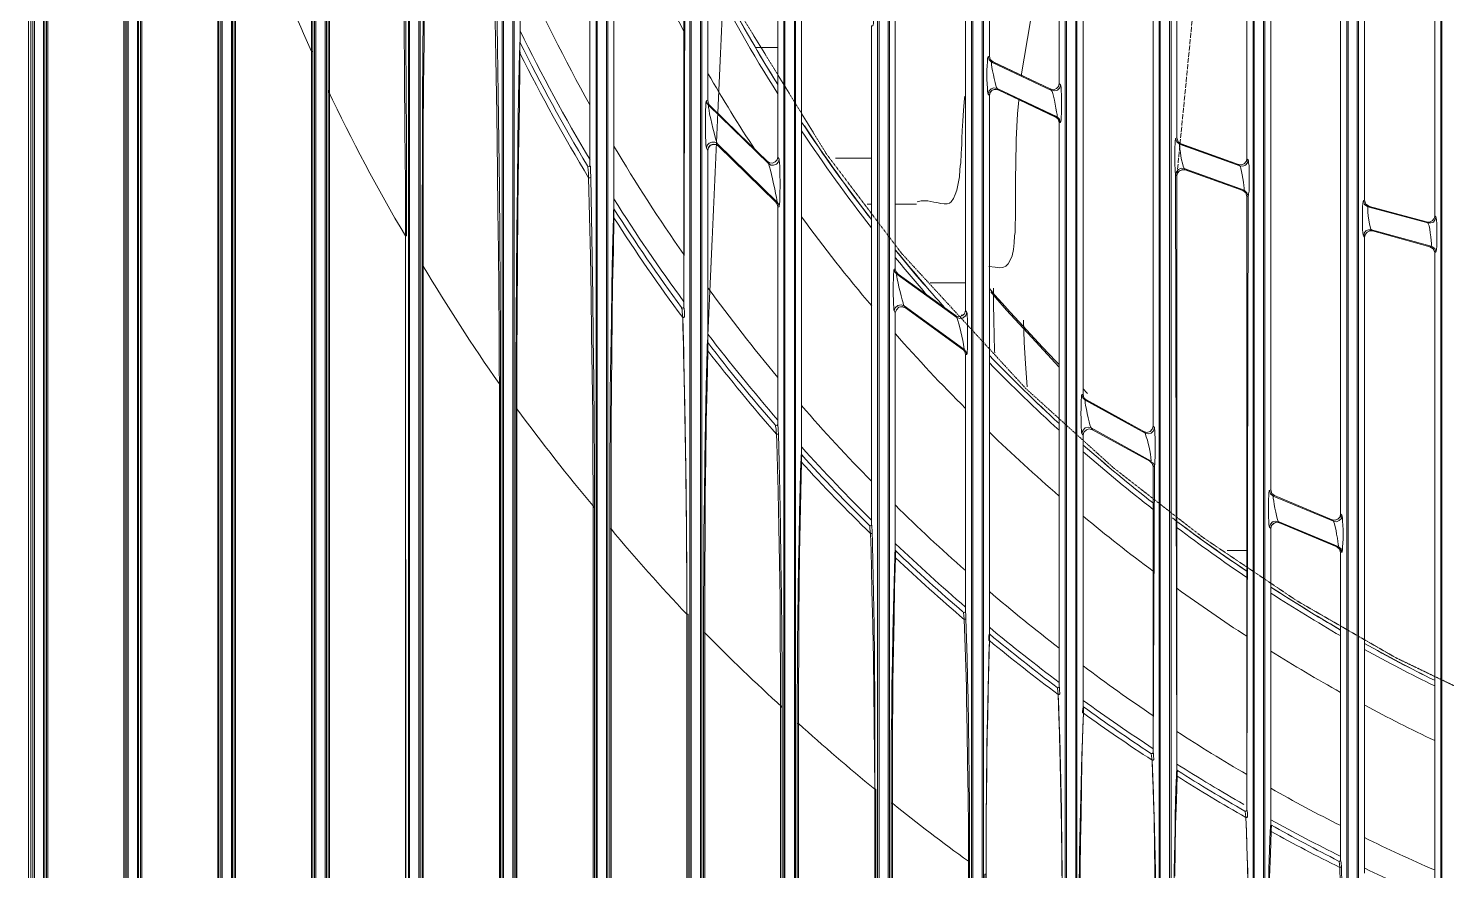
# Model space of a CAD drawing. Header units: millimetres. Extents: x 90740 to 167944, y -39332 to 25855.
# Drawn here: x 137529.7 to 137981.1, y 11564.2 to 11832.4 of the extents above; entities that cross this region are included whole.
import ezdxf

# ---------------------------------------------------------------- set-up
doc = ezdxf.new("R2010")
doc.units = ezdxf.units.MM
doc.linetypes.add('PDF_IMPORT', pattern=[1, 0.8, -0.2])
doc.layers.add('PDF4_Geometry', color=7, linetype='Continuous')

# ---------------------------------------------------------------- blocks, each defined once
blk = doc.blocks.new('200-A_10 bis 12')
at = {"layer": 'PDF4_Geometry', "lineweight": 13}
for p, q in [((6273.92, 3275.98), (6273.92, 2335.53)), ((6274.87, 2336.02), (6274.87, 3273.81)), ((6277.01, 3273.96), (6277.01, 2335.87)), ((6289.13, 2335.87), (6289.13, 3273.96)), ((6291.97, 3273.96), (6291.97, 2335.87)), ((6409.29, 2336.02), (6409.29, 3273.81)), ((6485.4, 2336.02), (6485.4, 3273.81)), ((6306.87, 2727.12), (6306.87, 2335.87)), ((6304.05, 2335.87), (6304.05, 2715.15)), ((6321.83, 2687.4), (6321.83, 2335.87)), ((6318.99, 2335.87), (6318.99, 2682.18)), ((6336.75, 2654.63), (6336.75, 2335.87)), ((6333.91, 2335.87), (6333.91, 2653.52)), ((6351.67, 2625.43), (6351.67, 2335.87)), ((6348.87, 2335.87), (6348.87, 2621.99)), ((6366.64, 2615.26), (6366.64, 2335.87)), ((6363.79, 2335.87), (6363.79, 2603.87)), ((6378.71, 2335.87), (6378.71, 2591.53)), ((6381.56, 2591.86), (6381.56, 2335.87)), ((6396.48, 2574.48), (6396.48, 2335.87)), ((6393.63, 2335.87), (6393.63, 2570.1)), ((6411.42, 2560.4), (6411.42, 2335.87)), ((6408.6, 2335.87), (6408.6, 2557.05)), ((6426.34, 2547.99), (6426.34, 2335.87)), ((6423.52, 2335.87), (6423.52, 2545.55))]:
    blk.add_line(p, q, dxfattribs=at)
for points in [[(6273.92, 3274.27), (6274.3, 3273.94), (6274.3, 2335.87), (6273.92, 2335.53), (6273.96, 2335.4), (6274.1, 2335.33)], [(6274.3, 2335.87), (6274.65, 2336.22), (6274.65, 3273.61), (6274.3, 3273.94)], [(6276.34, 3273.81), (6276.34, 2336.02), (6276.49, 2336.09), (6276.52, 2336.22), (6276.81, 2336.07), (6276.81, 3273.79), (6276.52, 3273.61), (6276.49, 3273.74), (6276.34, 3273.81), (6276.34, 3273.74)], [(6276.52, 3273.61), (6276.52, 2336.22)], [(6289.82, 3273.81), (6289.82, 2336.02), (6289.64, 2336.09), (6289.59, 2336.22)], [(6291.26, 3273.81), (6291.26, 2336.02), (6291.39, 2336.09), (6291.46, 2336.22), (6291.77, 2336.07), (6291.77, 3273.79), (6291.46, 3273.61), (6291.39, 3273.74), (6291.26, 3273.81)], [(6291.46, 3273.61), (6291.46, 2336.22)], [(6304.74, 3273.81), (6304.74, 2336.02), (6304.6, 2336.09), (6304.54, 2336.22)], [(6306.22, 3273.81), (6306.22, 2336.02), (6306.36, 2336.09), (6306.42, 2336.22), (6306.69, 2336.07), (6306.69, 2729.63), (6306.76, 2741.42), (6306.76, 2753.27), (6306.8, 2769.03), (6306.8, 2784.8), (6306.82, 2800.61), (6306.82, 2821.41), (6306.8, 2837.93), (6306.76, 2854.4), (6306.76, 2866.79), (6306.73, 2879.16), (6306.69, 2891.53), (6306.69, 3273.79), (6306.42, 3273.61), (6306.36, 3273.74), (6306.22, 3273.81)], [(6306.42, 3273.61), (6306.42, 2336.22)], [(6319.19, 2685.24), (6319.19, 2336.07), (6319.46, 2336.22), (6319.46, 3273.61)], [(6319.66, 3273.81), (6319.66, 2336.02), (6319.52, 2336.09), (6319.46, 2336.22)], [(6321.14, 3273.81), (6321.14, 2336.02), (6321.28, 2336.09), (6321.34, 2336.22), (6321.61, 2336.07), (6321.61, 2677.43), (6321.65, 2686.62), (6321.7, 2695.79), (6321.72, 2704.94), (6321.83, 2717.08), (6321.9, 2729.25), (6321.99, 2741.39), (6322.05, 2753.69), (6322.12, 2765.97), (6322.19, 2778.27), (6322.23, 2779.98), (6322.23, 2783.36), (6322.25, 2786.73), (6322.25, 2787.57), (6322.3, 2788.37)], [(6321.34, 3273.61), (6321.34, 2336.22)], [(6334.58, 3273.81), (6334.58, 2336.02), (6334.44, 2336.09), (6334.42, 2336.22)], [(6336.06, 3273.81), (6336.06, 2336.02), (6336.2, 2336.09), (6336.29, 2336.22), (6336.57, 2336.07), (6336.57, 2648.94), (6336.62, 2657.6), (6336.64, 2666.26), (6336.71, 2674.85), (6336.82, 2683.56), (6336.88, 2692.21), (6337.02, 2700.83), (6337.15, 2709.42), (6337.15, 2710.47), (6337.2, 2711.15), (6337.22, 2711.6)], [(6336.29, 3273.61), (6336.29, 2336.22)], [(6348.45, 2682.45), (6348.59, 2675.05), (6348.7, 2667.64), (6348.81, 2660.13), (6348.9, 2652.61), (6348.96, 2644.92), (6349.01, 2637.17), (6349.03, 2629.38), (6349.07, 2621.59), (6349.07, 2336.07)], [(6349.34, 2336.22), (6349.34, 3273.61)], [(6349.54, 3273.81), (6349.54, 2336.02), (6349.41, 2336.09), (6349.34, 2336.22)], [(6351.01, 3273.81), (6351.01, 2336.02), (6351.16, 2336.09), (6351.21, 2336.22), (6351.47, 2336.07), (6351.47, 2617.57), (6351.49, 2624.7), (6351.54, 2631.78), (6351.58, 2638.84), (6351.65, 2645.9), (6351.74, 2653.05), (6351.8, 2660.18), (6351.92, 2667.24), (6352.07, 2674.19)], [(6351.21, 3273.61), (6351.21, 2336.22)], [(6364.26, 3273.61), (6364.26, 2336.22)], [(6363.99, 2336.07), (6363.99, 2608.64), (6363.93, 2615.46), (6363.88, 2622.19), (6363.82, 2628.94), (6363.73, 2635.4), (6363.66, 2641.82), (6363.53, 2648.17), (6363.42, 2654.43), (6363.42, 2654.65), (6363.39, 2655.25), (6363.35, 2655.76), (6363.35, 2656.14), (6363.28, 2656.29), (6363.28, 2742.57)], [(6364.46, 3273.81), (6364.46, 2336.02), (6364.33, 2336.09), (6364.26, 2336.22)], [(6365.93, 3273.81), (6365.93, 2336.02), (6366.06, 2336.09), (6366.13, 2336.22), (6366.44, 2336.07), (6366.44, 2609.42), (6366.5, 2614.97), (6366.52, 2620.52), (6366.59, 2626.01), (6366.7, 2631.62), (6366.77, 2637.17), (6366.9, 2642.66), (6367.01, 2648.03), (6367.04, 2648.76), (6367.04, 2649.23), (6367.08, 2649.41), (6367.1, 2649.5)], [(6367.1, 2960.33), (6367.08, 2960.4), (6367.04, 2960.6), (6367.04, 2961.11), (6367.01, 2961.82), (6366.9, 2967.06), (6366.77, 2972.39), (6366.7, 2977.76), (6366.59, 2983.2), (6366.52, 2988.86), (6366.5, 2994.55), (6366.44, 3000.3), (6366.44, 3273.79), (6366.13, 3273.61), (6366.13, 2336.22)], [(6379.18, 3273.61), (6379.18, 2336.22), (6378.91, 2336.07), (6378.91, 2584.87), (6378.71, 2584.87)], [(6379.4, 3273.81), (6379.4, 2336.02), (6379.27, 2336.09), (6379.18, 2336.22)], [(6380.89, 3273.81), (6380.89, 2336.02), (6381.02, 2336.09), (6381.09, 2336.22), (6381.36, 2336.07), (6381.36, 2586.91), (6381.4, 2591.86), (6381.42, 2597.81), (6381.49, 2603.69), (6381.56, 2609.51), (6381.67, 2615.44), (6381.8, 2621.21), (6381.93, 2626.9)], [(6381.09, 3273.61), (6381.09, 2336.22)], [(6393.86, 2575.98), (6393.86, 2336.07), (6394.14, 2336.22), (6394.14, 3273.61), (6393.86, 3273.79), (6393.86, 3034.04), (6393.81, 3028.32), (6393.75, 3022.63), (6393.68, 3016.86), (6393.61, 3011.13), (6393.5, 3005.51), (6393.37, 3000.83), (6393.28, 2996.19)], [(6394.32, 3273.81), (6394.32, 2336.02), (6394.19, 2336.09), (6394.14, 2336.22)], [(6395.81, 3273.81), (6395.81, 2336.02), (6395.94, 2336.09), (6396.01, 2336.22), (6396.28, 2336.07), (6396.28, 2571.7), (6396.32, 2575.92), (6396.32, 2580.16), (6396.39, 2584.33), (6396.41, 2588.57), (6396.48, 2592.79), (6396.59, 2596.9), (6396.65, 2601.1), (6396.76, 2605.16), (6396.85, 2609.18), (6396.9, 2609.38), (6396.92, 2609.95), (6396.92, 2610.24), (6396.96, 2610.35)], [(6396.01, 3273.61), (6396.01, 2336.22)], [(6408.6, 2557.05), (6408.8, 2557.05), (6408.8, 2336.07), (6409.04, 2336.22), (6409.04, 3273.61)], [(6410.73, 3273.81), (6410.73, 2336.02), (6410.86, 2336.09), (6410.93, 2336.22), (6411.24, 2336.07), (6411.24, 2565.55), (6411.31, 2569.15), (6411.35, 2573.41), (6411.42, 2577.58), (6411.51, 2581.74), (6411.57, 2585.91), (6411.68, 2589.99), (6411.82, 2593.97)], [(6410.93, 3273.61), (6410.93, 2336.22)], [(6424.01, 3273.61), (6424.01, 2336.22)], [(6423.7, 2336.07), (6423.7, 2554.4), (6423.63, 2558.8), (6423.58, 2563.04), (6423.52, 2567.21), (6423.45, 2571.37), (6423.39, 2574.67), (6423.32, 2577.87), (6423.23, 2581.02), (6423.12, 2584.13), (6423.12, 2584.84), (6423.05, 2585.2), (6423.05, 2626.23), (6423.25, 2626.23), (6423.3, 2626.36), (6423.32, 2626.67), (6423.36, 2627.16), (6423.36, 2627.83), (6423.39, 2628.65), (6423.39, 2630.31), (6423.36, 2631.11), (6423.36, 2631.85), (6423.32, 2632.38), (6423.3, 2632.76), (6423.25, 2632.91), (6423.05, 2633.22)], [(6424.21, 3273.81), (6424.21, 2336.02), (6424.07, 2336.09), (6424.01, 2336.22)], [(6425.69, 3273.81), (6425.69, 2336.02), (6425.83, 2336.09), (6425.89, 2336.22), (6426.14, 2336.07), (6426.14, 2543.5), (6426.34, 2543.5)], [(6425.89, 3273.61), (6425.89, 2336.22)], [(6438.46, 2535.35), (6438.66, 2535.35), (6438.66, 2336.07), (6438.93, 2336.22), (6438.93, 3273.61), (6438.66, 3273.79), (6438.66, 3070.14), (6438.62, 3065.86), (6438.59, 3061.6), (6438.55, 3057.2), (6438.46, 3052.89), (6438.39, 3048.65), (6438.33, 3045.83), (6438.22, 3043.06), (6438.15, 3040.33), (6438.08, 3037.64), (6438.02, 3036.97), (6438.02, 3036.62), (6437.95, 3036.49)], [(6439.13, 3273.81), (6439.13, 2336.02), (6438.99, 2336.09), (6438.93, 2336.22)], [(6440.61, 3273.81), (6440.61, 2336.02), (6440.73, 2336.09), (6440.79, 2336.22), (6441.1, 2336.07), (6441.1, 2533.53), (6441.3, 2533.53)], [(6440.79, 3273.61), (6440.79, 2336.22)], [(6452.91, 2562.86), (6452.8, 2562.71), (6452.6, 2562.71), (6452.6, 2562.64), (6452.67, 2562.33), (6452.67, 2562.26), (6452.74, 2561.66), (6452.85, 2558.96), (6452.94, 2556.38), (6453, 2553.74), (6453.05, 2552.41), (6453.05, 2552.07), (6453.14, 2547.97), (6453.2, 2543.75), (6453.27, 2539.44), (6453.31, 2535.09), (6453.38, 2530.69), (6453.38, 2526.32), (6453.58, 2526.32), (6453.58, 2336.07), (6453.85, 2336.22), (6453.85, 3273.61)], [(6454.05, 3273.81), (6454.05, 2336.02), (6453.91, 2336.09), (6453.85, 2336.22)], [(6455.53, 3273.81), (6455.53, 2336.02), (6455.69, 2336.09), (6455.76, 2336.22), (6456.02, 2336.07), (6456.02, 2524.72), (6456.22, 2524.72)], [(6455.76, 3273.61), (6455.76, 2336.22)], [(6468.3, 2518.37), (6468.5, 2518.37), (6468.5, 2336.07), (6468.81, 2336.22), (6468.81, 3273.61)], [(6469.01, 3273.81), (6469.01, 2336.02), (6468.88, 2336.09), (6468.81, 2336.22)], [(6470.48, 3273.81), (6470.48, 2336.02), (6470.61, 2336.09), (6470.68, 2336.22), (6470.94, 2336.07), (6470.94, 2520.57), (6470.99, 2524.14), (6471.01, 2527.76), (6471.05, 2531.34), (6471.12, 2534.64), (6471.19, 2537.89), (6471.25, 2541.06), (6471.32, 2544.28), (6471.41, 2547.39), (6471.52, 2550.41), (6471.56, 2550.9), (6471.59, 2551.23), (6471.65, 2551.36)], [(6470.68, 3273.61), (6470.68, 2336.22)], [(6482.75, 2545.72), (6482.8, 2545.61), (6482.82, 2545.28), (6482.87, 2544.68), (6482.95, 2541.7), (6483.06, 2538.62), (6483.15, 2535.42), (6483.22, 2532.14), (6483.29, 2528.83), (6483.33, 2525.45), (6483.4, 2522.03), (6483.44, 2518.5), (6483.46, 2514.95), (6483.46, 2336.07), (6483.73, 2336.22), (6483.73, 3273.61)], [(6483.93, 3273.81), (6483.93, 2336.02), (6483.78, 2336.09), (6483.73, 2336.22)], [(6485.6, 2336.22), (6485.6, 3273.61)], [(6498.18, 2505.29), (6498.36, 2505.29), (6498.36, 2336.07), (6498.67, 2336.22), (6498.67, 3273.61), (6498.36, 3273.79), (6498.36, 3104.58), (6498.18, 3104.58), (6498.18, 3273.96)], [(6498.87, 3273.81), (6498.87, 2336.02), (6498.74, 2336.09), (6498.67, 2336.22)], [(6393.17, 2726.18), (6393.17, 2657.67)], [(6452.91, 2705.31), (6452.91, 2614.84), (6453.11, 2614.59), (6453.14, 2614.44), (6453.2, 2614.08), (6453.2, 2613.6), (6453.25, 2612.93), (6453.25, 2609.91), (6453.2, 2609.29), (6453.2, 2608.78), (6453.14, 2608.51), (6453.11, 2608.38), (6452.91, 2608.38), (6452.91, 2562.84)], [(6337.22, 2782.82), (6337.22, 2707.42), (6337.13, 2701.21), (6337.02, 2692.84), (6336.95, 2684.49), (6336.88, 2676.05), (6336.82, 2668.92), (6336.77, 2661.78), (6336.75, 2654.63)], [(6366.64, 2615.26), (6366.7, 2620.94), (6366.77, 2626.61), (6366.84, 2632.05), (6366.9, 2637.4), (6367.01, 2642.75), (6367.1, 2647.97), (6367.1, 2649.34), (6367.15, 2649.41), (6367.1, 2649.43), (6367.1, 2707.16)], [(6408.09, 2761.02), (6408.09, 2685.22), (6408.29, 2684.95), (6408.33, 2684.78), (6408.4, 2684.44), (6408.4, 2683.91), (6408.44, 2683.24), (6408.47, 2682.45), (6408.47, 2680.85), (6408.44, 2680.07), (6408.4, 2679.47), (6408.4, 2678.96), (6408.33, 2678.67), (6408.29, 2678.56), (6408.09, 2678.54), (6408.09, 2599.12)], [(6426.85, 2673.72), (6426.85, 2757.27), (6426.98, 2757.84), (6427.43, 2758.18), (6428, 2758.27)], [(6437.13, 2756.85), (6437.57, 2756.67), (6437.84, 2756.31), (6437.95, 2755.85), (6437.95, 2669.39), (6437.84, 2668.9)], [(6457.38, 2659.73), (6456.87, 2660.11), (6456.69, 2660.71), (6456.69, 2753)], [(6467.83, 2751.89), (6467.83, 2657.4), (6468.03, 2657.2), (6468.08, 2657.07), (6468.1, 2656.76), (6468.17, 2656.29), (6468.17, 2655.69), (6468.21, 2654.98), (6468.21, 2653.52), (6468.17, 2652.85), (6468.17, 2652.25), (6468.1, 2651.81), (6468.08, 2651.54), (6468.03, 2651.45), (6467.83, 2651.38), (6467.83, 2553.72), (6467.86, 2553.6), (6467.9, 2553.25), (6467.92, 2552.63), (6467.83, 2552.54), (6467.66, 2552.54), (6467.77, 2550.25), (6467.83, 2547.92), (6467.92, 2545.01), (6467.99, 2542.08)], [(6352.18, 2749.25), (6352.18, 2675.78), (6352.14, 2675.58), (6352.14, 2674.72), (6352.18, 2674.12), (6352.14, 2673.74), (6352.12, 2672.21), (6352.05, 2666.13), (6351.92, 2657.82), (6351.8, 2649.47), (6351.74, 2641.04), (6351.72, 2633.24), (6351.67, 2625.43)], [(6487.33, 2649.81), (6486.77, 2650.16), (6486.55, 2650.81), (6486.55, 2749.72), (6486.71, 2750.25)], [(6497.72, 2748.92), (6497.72, 2648.3), (6497.61, 2647.88)], [(6382.33, 2665.88), (6382.13, 2666.22), (6382.04, 2666.62), (6382.04, 2730.65)], [(6333.91, 2653.52), (6333.84, 2662.02), (6333.8, 2670.55), (6333.73, 2679.03), (6333.6, 2689.73), (6333.51, 2700.43), (6333.35, 2711.09), (6333.2, 2721.77), (6333.15, 2723.16), (6333.13, 2723.83), (6333.09, 2724.47), (6333.09, 2724.9), (6333.07, 2725.14), (6333.07, 2725.19), (6333.27, 2725.03), (6333.42, 2725.25)], [(6333.53, 2721.77), (6333.67, 2709.16), (6333.8, 2696.52), (6333.93, 2683.78), (6333.98, 2676.12), (6334.04, 2668.37), (6334.11, 2660.64), (6334.11, 2645.12)], [(6411.88, 2639.84), (6411.88, 2717.61), (6412.02, 2718.08), (6412.33, 2718.46), (6412.77, 2718.61), (6413.24, 2718.55), (6412.77, 2718.59), (6412.33, 2718.46)], [(6423.05, 2714.31), (6423.05, 2633.22)], [(6378.71, 2591.53), (6378.65, 2598.14), (6378.58, 2604.74), (6378.47, 2611.42), (6378.38, 2618.04), (6378.25, 2624.56), (6378.2, 2624.96), (6378.2, 2626.54), (6378.05, 2632.11), (6377.98, 2633.02), (6377.94, 2633.42), (6377.87, 2633.62), (6377.87, 2633.69), (6378.11, 2633.62), (6378.25, 2633.8), (6378.45, 2699.1)], [(6442.28, 2618.97), (6441.9, 2619.35), (6441.77, 2619.88), (6441.77, 2707.85), (6441.88, 2708.29)], [(6472.23, 2603.76), (6471.79, 2604.09), (6471.65, 2604.67), (6471.65, 2700.36), (6471.79, 2700.94)], [(6472.23, 2603.76), (6472.03, 2603.69), (6481.6, 2599.72), (6481.4, 2599.92), (6481.87, 2599.85), (6482.31, 2599.99), (6482.67, 2600.36), (6482.75, 2600.85), (6482.75, 2698.45), (6482.67, 2698.9), (6482.38, 2699.23)], [(6437.77, 2693.97), (6436.22, 2689.73), (6434.66, 2684.58), (6433.38, 2679.34), (6431.91, 2670.57)], [(6348.87, 2621.99), (6348.83, 2623.59), (6348.83, 2629.98), (6348.76, 2636.38), (6348.72, 2642.75), (6348.65, 2649.1), (6348.59, 2655.43), (6348.45, 2664.48), (6348.32, 2673.48), (6348.16, 2682.38), (6348.12, 2683.11), (6348.1, 2683.78), (6348.05, 2684.24), (6347.99, 2684.58), (6347.99, 2684.69)], [(6389.62, 2675.12), (6393.17, 2675.12)], [(6426.85, 2673.72), (6426.65, 2673.68), (6426.6, 2673.59), (6426.54, 2673.28), (6426.54, 2672.81), (6426.52, 2672.21), (6426.47, 2671.5), (6426.47, 2670.01), (6426.52, 2669.3), (6426.54, 2668.64), (6426.54, 2668.17), (6426.6, 2667.84), (6426.65, 2667.7), (6426.85, 2667.46)], [(6426.65, 2673.68), (6426.8, 2673.14), (6427.18, 2672.79), (6427.18, 2672.41), (6427.25, 2671.94), (6427.36, 2671.41), (6427.49, 2670.77), (6427.63, 2670.15), (6427.76, 2669.52), (6427.89, 2669.06), (6428, 2668.72), (6428.07, 2668.59), (6427.56, 2668.7), (6427.12, 2668.52), (6426.74, 2668.17), (6426.65, 2667.7)], [(6427.43, 2672.81), (6426.98, 2673.19), (6426.85, 2673.74)], [(6436.53, 2668.5), (6427.38, 2672.81), (6426.98, 2673.19), (6426.85, 2673.72)], [(6426.34, 2547.99), (6426.36, 2551.03), (6426.36, 2554.05), (6426.4, 2555.54), (6426.4, 2555.91), (6426.45, 2560.22), (6426.47, 2564.48), (6426.58, 2568.68), (6426.65, 2572.81), (6426.74, 2576.78), (6426.85, 2580.69), (6426.85, 2581.29), (6426.87, 2581.56), (6426.92, 2581.69), (6426.85, 2581.76), (6426.85, 2667.46), (6426.98, 2667.93), (6427.31, 2668.3), (6427.76, 2668.44), (6428.27, 2668.37), (6437.39, 2664.02)], [(6426.85, 2667.46), (6426.94, 2667.93), (6427.31, 2668.3), (6427.76, 2668.46), (6428.27, 2668.37)], [(6437.84, 2668.9), (6437.51, 2668.57), (6437.04, 2668.39), (6436.53, 2668.5)], [(6437.82, 2663.68), (6438.17, 2663.17), (6438.02, 2663.71), (6437.62, 2664.08), (6437.64, 2664.2), (6437.62, 2664.46), (6437.53, 2664.88), (6437.44, 2665.46), (6437.33, 2666.08), (6437.19, 2666.73), (6437.06, 2667.33), (6436.93, 2667.79), (6436.82, 2668.12), (6436.73, 2668.26), (6437.24, 2668.19), (6437.71, 2668.32), (6438.04, 2668.7), (6438.17, 2669.17)], [(6438.42, 2540.57), (6438.39, 2545.81), (6438.33, 2551.03), (6438.22, 2556.11), (6438.11, 2561.13), (6438.11, 2561.46), (6438.08, 2562.91), (6438.02, 2565.82), (6437.91, 2568.61), (6437.82, 2572.1), (6437.75, 2572.7), (6437.71, 2573.08), (6437.64, 2573.21), (6437.84, 2573.17), (6437.95, 2573.36)], [(6382.04, 2666.62), (6381.82, 2666.66), (6381.8, 2666.55), (6381.73, 2666.26), (6381.73, 2665.75), (6381.69, 2665.08), (6381.67, 2664.33), (6381.67, 2661.71), (6381.69, 2660.86), (6381.73, 2660.18), (6381.73, 2659.64), (6381.8, 2659.27), (6381.82, 2659.07), (6382.04, 2658.73)], [(6381.82, 2666.66), (6381.89, 2666.26), (6382.13, 2665.93), (6382.13, 2665.55), (6382.24, 2665.13), (6382.33, 2664.48), (6382.51, 2663.77), (6382.67, 2663.02), (6382.84, 2662.24), (6383.04, 2661.51), (6383.22, 2660.84), (6383.35, 2660.31), (6383.47, 2659.98), (6383.53, 2659.8), (6383.15, 2660.04), (6382.67, 2660.04), (6382.24, 2659.87), (6381.93, 2659.53), (6381.82, 2659.07)], [(6391.88, 2656.76), (6391.48, 2656.96), (6382.33, 2665.93)], [(6422.92, 2667.33), (6422.87, 2666.99), (6422.74, 2665.13), (6422.65, 2663.37), (6422.54, 2661.89), (6422.47, 2660.64), (6422.45, 2659.73), (6422.41, 2658.91), (6422.34, 2658.29), (6422.34, 2657.76), (6422.28, 2657.22), (6422.28, 2656.74), (6422.21, 2656.2), (6422.16, 2655.65), (6422.08, 2654.49), (6421.9, 2653.43), (6421.68, 2652.41), (6421.43, 2651.72), (6421.12, 2651.07), (6420.79, 2650.54), (6420.48, 2650.32), (6420.14, 2650.21), (6419.68, 2650.21), (6419.1, 2650.27), (6418.48, 2650.41), (6418.01, 2650.47), (6417.55, 2650.61), (6417.06, 2650.67), (6415.97, 2650.67), (6415.37, 2650.54)], [(6431.51, 2666.73), (6431.31, 2664.55), (6431.13, 2660.44), (6431.04, 2656.36), (6431, 2654.49), (6431, 2651.27), (6430.98, 2650.07), (6430.98, 2647.7), (6430.93, 2647.19), (6430.93, 2645.66), (6430.87, 2645.12), (6430.8, 2643.99), (6430.67, 2642.93), (6430.47, 2641.95), (6430.09, 2641.15), (6429.82, 2640.68), (6429.49, 2640.31), (6429, 2640.08), (6428.43, 2640.04), (6427.76, 2640.11), (6426.78, 2640.24)], [(6437.95, 2663.15), (6437.82, 2663.68), (6437.39, 2664.04)], [(6383.73, 2659.44), (6383.35, 2659.67), (6382.89, 2659.71), (6382.44, 2659.53), (6382.13, 2659.18), (6382.04, 2658.73), (6382.04, 2628.14), (6382.07, 2628.07), (6382.07, 2627.96), (6382.04, 2627.74), (6382.04, 2626.81), (6381.93, 2621.26), (6381.8, 2615.53), (6381.73, 2609.71), (6381.62, 2603.83), (6381.6, 2597.85), (6381.56, 2591.86)], [(6383.75, 2659.4), (6383.35, 2659.67), (6382.89, 2659.67), (6382.44, 2659.51), (6382.13, 2659.13), (6382.04, 2658.71)], [(6383.73, 2659.4), (6392.86, 2650.47)], [(6456.36, 2543.17), (6456.42, 2547.32), (6456.49, 2551.41), (6456.6, 2555.31), (6456.73, 2559.09), (6456.73, 2559.6), (6456.76, 2559.89), (6456.8, 2560), (6456.73, 2560.07), (6456.69, 2560.15), (6456.49, 2654.89), (6456.6, 2655.31), (6456.93, 2655.69), (6457.38, 2655.87), (6457.84, 2655.82), (6457.78, 2655.96), (6457.69, 2656.22), (6457.58, 2656.69), (6457.44, 2657.22), (6457.33, 2657.8), (6457.24, 2658.4), (6457.18, 2658.93), (6457.13, 2659.33), (6457.13, 2659.71), (6456.67, 2660.07), (6456.49, 2660.64)], [(6466.5, 2656.47), (6457.38, 2659.78)], [(6391.48, 2657), (6391.88, 2656.76), (6392.32, 2656.69), (6392.77, 2656.89), (6393.06, 2657.22), (6393.17, 2657.69)], [(6393.37, 2649.74), (6393.3, 2650.14), (6393.06, 2650.47), (6393.1, 2650.54), (6393.03, 2650.85), (6392.97, 2651.27), (6392.83, 2651.87), (6392.72, 2652.61), (6392.52, 2653.38), (6392.35, 2654.18), (6392.15, 2654.89), (6392.01, 2655.56), (6391.88, 2656.09), (6391.75, 2656.42), (6391.68, 2656.62), (6392.08, 2656.36), (6392.52, 2656.36), (6392.97, 2656.54), (6393.28, 2656.89), (6393.37, 2657.33)], [(6393.17, 2649.76), (6393.37, 2649.74), (6393.41, 2649.83), (6393.43, 2650.14), (6393.5, 2650.65), (6393.5, 2652.07), (6393.55, 2652.92), (6393.55, 2653.85), (6393.5, 2654.69), (6393.5, 2656.22), (6393.43, 2656.76), (6393.41, 2657.13), (6393.37, 2657.33), (6393.17, 2657.67), (6393.06, 2657.22)], [(6408.09, 2657.47), (6402.34, 2657.47)], [(6363.79, 2603.87), (6363.75, 2610.22), (6363.73, 2616.64), (6363.66, 2623.03), (6363.55, 2629.34), (6363.48, 2635.62), (6363.35, 2641.95), (6363.24, 2648.21), (6363.08, 2654.38), (6363.04, 2655.05), (6363.02, 2655.69), (6362.97, 2656.02), (6362.95, 2656.22), (6363.15, 2656.14), (6363.28, 2656.29)], [(6458.04, 2655.63), (6457.58, 2655.65), (6457.13, 2655.49), (6456.8, 2655.11), (6456.69, 2654.69), (6456.8, 2655.16), (6457.13, 2655.49), (6457.58, 2655.69), (6458.02, 2655.63), (6467.19, 2652.32)], [(6467.19, 2652.32), (6467.66, 2651.94)], [(6393.63, 2570.1), (6393.61, 2575.87), (6393.57, 2581.67), (6393.55, 2587.42), (6393.43, 2593.13), (6393.35, 2598.74), (6393.23, 2604.27), (6393.23, 2604.67), (6393.17, 2606.18), (6393.03, 2612.22), (6392.97, 2613.55), (6392.92, 2614), (6392.9, 2614.4), (6392.83, 2614.79), (6392.83, 2614.97), (6393.03, 2614.91), (6393.17, 2615.11), (6393.17, 2649.76)], [(6393.1, 2650.16), (6392.86, 2650.47)], [(6393.1, 2650.16), (6393.17, 2649.76)], [(6407.38, 2650.14), (6408.09, 2650.14)], [(6411.88, 2650.14), (6415.24, 2650.14)], [(6467.83, 2651.38), (6467.66, 2651.94)], [(6486.55, 2650.81), (6486.37, 2650.74), (6486.31, 2650.61), (6486.28, 2650.27), (6486.24, 2649.74), (6486.24, 2649.08), (6486.22, 2648.36), (6486.22, 2647.57), (6486.24, 2646.79), (6486.24, 2646.12), (6486.28, 2645.59), (6486.31, 2645.26), (6486.37, 2645.12), (6486.55, 2644.92), (6486.55, 2543.68)], [(6486.37, 2650.74), (6486.55, 2650.1), (6487.08, 2649.74), (6487.08, 2649.63), (6487.06, 2649.34), (6487.08, 2648.88), (6487.15, 2648.28), (6487.26, 2647.63), (6487.35, 2647.03), (6487.46, 2646.57), (6487.57, 2646.19), (6487.64, 2646.06), (6487.19, 2646.1), (6486.75, 2645.9), (6486.48, 2645.52), (6486.55, 2644.92)], [(6497.32, 2647.5), (6496.87, 2647.32), (6496.43, 2647.37), (6487.28, 2649.81), (6486.75, 2650.16), (6486.55, 2650.81)], [(6496.43, 2647.32), (6496.9, 2647.32), (6497.32, 2647.5), (6497.61, 2647.88)], [(6497.92, 2642.53), (6497.72, 2643.13), (6497.16, 2643.46), (6497.21, 2643.59), (6497.21, 2643.88), (6497.16, 2644.39), (6497.1, 2644.97), (6497.01, 2645.59), (6496.94, 2646.17), (6496.83, 2646.7), (6496.7, 2647.03), (6496.63, 2647.17), (6497.1, 2647.17), (6497.52, 2647.32), (6497.79, 2647.7), (6497.92, 2648.14)], [(6486.95, 2645.72), (6486.68, 2645.39), (6486.55, 2644.92), (6486.68, 2645.37), (6486.95, 2645.72), (6487.39, 2645.92), (6487.84, 2645.9)], [(6497.72, 2642.46), (6497.52, 2643.06), (6496.96, 2643.39), (6487.84, 2645.9)], [(6333.91, 2645.12), (6334.11, 2645.12)], [(6496.94, 2643.39), (6497.47, 2643.06), (6497.72, 2642.46)], [(6411.82, 2594.66), (6411.88, 2594.97), (6411.88, 2632.85), (6411.68, 2633.16), (6411.64, 2633.31), (6411.62, 2633.69), (6411.57, 2634.27), (6411.57, 2634.93), (6411.55, 2635.73), (6411.55, 2637.46), (6411.57, 2638.24), (6411.57, 2638.91), (6411.62, 2639.42), (6411.64, 2639.71), (6411.68, 2639.84), (6411.88, 2639.84)], [(6411.68, 2639.84), (6411.82, 2639.37), (6412.13, 2639.04), (6412.08, 2638.93), (6412.13, 2638.64), (6412.2, 2638.2), (6412.33, 2637.64), (6412.46, 2636.97), (6412.64, 2636.26), (6412.79, 2635.55), (6412.97, 2634.93), (6413.11, 2634.47), (6413.19, 2634.09), (6413.28, 2633.96), (6412.79, 2634.16), (6412.26, 2634.02), (6411.86, 2633.67), (6411.68, 2633.16)], [(6412.33, 2639.04), (6412.02, 2639.37), (6411.88, 2639.84)], [(6421.94, 2632.22), (6421.45, 2632.42), (6421.43, 2632.42), (6412.33, 2639.04), (6412.13, 2639.04), (6421.68, 2632.11), (6422.14, 2631.96), (6422.67, 2632.05), (6423.1, 2632.42), (6423.25, 2632.91)], [(6423.25, 2626.23), (6423.12, 2626.7), (6422.81, 2627.07), (6422.85, 2627.14), (6422.81, 2627.41), (6422.72, 2627.87), (6422.61, 2628.47), (6422.47, 2629.14), (6422.32, 2629.85), (6422.14, 2630.51), (6422.01, 2631.11), (6421.83, 2631.65), (6421.74, 2631.98), (6421.68, 2632.11), (6421.45, 2632.42), (6412.33, 2639.04)], [(6417.43, 2637.66), (6423.05, 2637.66)], [(6437.95, 2624.63), (6437.44, 2625.16), (6435.31, 2627.41), (6433.38, 2629.47), (6431.58, 2631.42), (6430.16, 2632.96), (6428.87, 2634.42), (6427.69, 2635.75), (6427.36, 2636.13), (6426.85, 2636.73)], [(6427.07, 2636.2), (6427.83, 2635.33), (6429.58, 2633.31), (6431.58, 2631.11), (6433.58, 2628.94), (6437.95, 2624.23)], [(6427.71, 2626.5), (6427.69, 2626.81), (6427.63, 2629.25), (6427.56, 2631.71), (6427.49, 2634.27), (6427.49, 2636.8)], [(6411.88, 2632.85), (6412.06, 2633.36), (6412.46, 2633.76), (6412.97, 2633.87), (6413.48, 2633.67), (6422.61, 2627.03)], [(6412.46, 2633.76), (6412.97, 2633.82), (6413.51, 2633.67)], [(6421.43, 2632.42), (6421.94, 2632.22), (6422.47, 2632.36), (6422.87, 2632.69), (6423.05, 2633.22)], [(6422.72, 2632.49), (6422.34, 2632.49)], [(6432.29, 2631.69), (6432.4, 2628.21), (6432.6, 2624.72), (6432.84, 2621.08)], [(6423.05, 2626.23), (6422.92, 2626.7), (6422.61, 2627.07)], [(6348.87, 2621.59), (6349.01, 2621.59)], [(6442.48, 2620.01), (6442.37, 2620.15), (6441.77, 2620.75)], [(6441.77, 2613.4), (6441.57, 2613.66), (6441.5, 2613.8), (6441.5, 2614.13), (6441.44, 2614.66), (6441.44, 2616.04), (6441.39, 2616.84), (6441.44, 2617.61), (6441.44, 2618.95), (6441.5, 2619.41), (6441.5, 2619.75), (6441.57, 2619.86), (6441.77, 2619.88)], [(6441.57, 2619.86), (6441.7, 2619.35), (6442.08, 2618.95), (6442.08, 2618.55), (6442.15, 2618.1), (6442.28, 2617.5), (6442.41, 2616.84), (6442.55, 2616.17), (6442.72, 2615.53), (6442.86, 2615.04), (6442.99, 2614.66), (6443.06, 2614.53), (6442.55, 2614.66), (6442.08, 2614.53), (6441.7, 2614.13), (6441.57, 2613.66)], [(6451.92, 2613.82), (6451.43, 2613.95), (6442.28, 2619.01)], [(6393.86, 2575.98), (6393.81, 2581.87), (6393.75, 2587.69), (6393.68, 2593.3), (6393.61, 2598.85), (6393.5, 2604.34), (6393.37, 2609.04), (6393.28, 2613.62), (6393.23, 2614.13), (6393.23, 2614.53), (6393.21, 2614.91), (6393.17, 2615.11)], [(6441.77, 2613.4), (6441.9, 2613.88), (6442.28, 2614.26), (6442.75, 2614.4), (6443.26, 2614.26)], [(6452.43, 2613.95), (6451.92, 2613.82), (6451.43, 2613.93)], [(6452.91, 2614.84), (6452.76, 2614.33), (6452.43, 2613.95)], [(6396.96, 2609.09), (6396.85, 2604.36), (6396.76, 2599.45), (6396.65, 2594.5), (6396.59, 2589.42), (6396.54, 2584.31), (6396.52, 2583.87), (6396.52, 2578.25), (6396.48, 2574.48)], [(6471.65, 2598.54), (6471.45, 2598.74), (6471.39, 2598.88), (6471.34, 2599.19), (6471.32, 2599.67), (6471.28, 2600.32), (6471.28, 2600.98), (6471.25, 2601.76), (6471.28, 2602.49), (6471.28, 2603.16), (6471.32, 2603.76), (6471.34, 2604.23), (6471.39, 2604.54), (6471.45, 2604.6), (6471.65, 2604.67)], [(6471.45, 2604.6), (6471.59, 2604.07), (6472.03, 2603.69), (6472.03, 2603.34), (6472.1, 2602.89), (6472.16, 2602.36), (6472.27, 2601.76), (6472.41, 2601.12), (6472.54, 2600.59), (6472.63, 2600.12), (6472.74, 2599.79), (6472.81, 2599.65), (6472.34, 2599.72), (6471.9, 2599.59), (6471.56, 2599.21), (6471.45, 2598.74)], [(6481.4, 2599.92), (6472.23, 2603.76)], [(6471.76, 2598.99), (6472.1, 2599.39), (6472.54, 2599.52), (6473.01, 2599.45), (6482.18, 2595.63), (6482.62, 2595.23), (6482.95, 2594.75), (6482.82, 2595.3), (6482.35, 2595.68), (6482.38, 2595.77), (6482.35, 2596.03), (6482.31, 2596.48), (6482.24, 2597.01), (6482.11, 2597.61), (6482.02, 2598.21), (6481.87, 2598.81), (6481.78, 2599.25), (6481.64, 2599.54), (6481.6, 2599.72), (6482.09, 2599.61), (6482.51, 2599.79), (6482.87, 2600.14), (6482.75, 2600.85), (6482.67, 2600.39), (6482.31, 2599.99), (6481.84, 2599.85), (6481.4, 2599.92)], [(6482.75, 2600.85), (6482.95, 2600.63), (6483, 2600.5), (6483.06, 2600.14), (6483.06, 2599.67), (6483.09, 2599.05), (6483.13, 2598.34), (6483.13, 2596.88), (6483.09, 2596.17), (6483.06, 2595.61), (6483.06, 2595.15), (6483, 2594.83), (6482.95, 2594.75), (6482.75, 2594.7)], [(6471.65, 2598.54), (6471.65, 2551.23), (6471.72, 2551.16), (6471.72, 2551.03), (6471.7, 2550.76), (6471.7, 2550.3), (6471.56, 2546.72), (6471.45, 2543.04), (6471.34, 2539.2), (6471.28, 2535.29), (6471.25, 2531.31), (6471.21, 2530.94), (6471.21, 2529.36), (6471.19, 2526.25), (6471.14, 2523.08)], [(6473.01, 2599.45), (6472.56, 2599.52), (6472.1, 2599.34), (6471.76, 2598.99), (6471.65, 2598.54)], [(6483.26, 2511.38), (6483.22, 2515.59), (6483.2, 2519.77), (6483.13, 2523.94), (6483.06, 2528.05), (6483, 2532.07), (6483, 2532.45), (6482.95, 2533.96), (6482.89, 2536.93), (6482.8, 2539.79), (6482.69, 2542.24), (6482.62, 2544.57), (6482.55, 2545.12), (6482.49, 2545.46), (6482.49, 2545.55), (6482.69, 2545.55), (6482.75, 2545.72), (6482.75, 2594.7), (6482.58, 2595.23), (6482.15, 2595.63)], [(6411.42, 2560.4), (6411.44, 2563.71), (6411.44, 2568.72), (6411.48, 2569.12), (6411.51, 2574.23), (6411.57, 2579.32), (6411.68, 2584.31), (6411.77, 2589.15), (6411.93, 2593.86), (6411.93, 2594.52), (6411.95, 2594.83), (6411.95, 2594.95), (6411.93, 2595.01), (6411.88, 2595.08)], [(6467.83, 2595.03), (6464.68, 2595.03)], [(6423.52, 2545.55), (6423.5, 2550.76), (6423.45, 2555.98), (6423.39, 2561.2), (6423.32, 2566.28), (6423.23, 2571.3), (6423.19, 2571.7), (6423.19, 2573.3), (6423.1, 2576.47), (6422.99, 2579.63), (6422.85, 2584.04), (6422.79, 2584.71), (6422.74, 2585.07), (6422.72, 2585.2), (6422.92, 2585.18), (6423.05, 2585.38)], [(6393.63, 2570.1), (6393.86, 2570.1)], [(6411.24, 2554.78), (6411.42, 2554.78)]]:
    blk.add_lwpolyline(points, dxfattribs=at)
for points in [[(6289.33, 3273.79), (6289.33, 2336.07), (6289.59, 2336.22), (6289.59, 3273.61)], [(6304.25, 2715.15), (6304.25, 2336.07), (6304.54, 2336.22), (6304.54, 3273.61), (6304.25, 3273.79), (6304.25, 2894.7), (6304.23, 2879.76), (6304.23, 2864.77), (6304.18, 2849.83), (6304.16, 2834.84), (6304.16, 2772.32), (6304.23, 2753.27), (6304.23, 2727.85)], [(6436.73, 2668.26), (6436.53, 2668.5), (6427.43, 2672.81), (6427.38, 2672.81), (6427.18, 2672.79)], [(6428.27, 2668.37), (6437.39, 2664.04), (6437.62, 2664.08), (6428.07, 2668.59)], [(6391.48, 2657), (6382.33, 2665.88), (6382.13, 2665.93), (6391.68, 2656.62), (6391.48, 2656.96)], [(6383.53, 2659.8), (6383.73, 2659.44), (6383.75, 2659.4), (6392.86, 2650.47), (6392.86, 2650.52), (6393.06, 2650.47)], [(6457.13, 2659.71), (6466.68, 2656.27), (6466.48, 2656.47), (6457.38, 2659.73)], [(6467.19, 2652.32), (6467.39, 2652.38), (6457.84, 2655.82), (6458.02, 2655.63), (6458.04, 2655.63)], [(6496.43, 2647.37), (6487.33, 2649.81), (6487.28, 2649.81), (6487.08, 2649.74), (6496.63, 2647.17), (6496.43, 2647.32)], [(6487.64, 2646.06), (6487.84, 2645.9), (6496.94, 2643.39), (6496.96, 2643.39), (6497.16, 2643.46)], [(6413.51, 2633.67), (6422.61, 2627.07), (6422.81, 2627.07), (6413.28, 2633.96), (6413.48, 2633.67)], [(6451.63, 2613.68), (6451.43, 2613.93), (6451.43, 2613.95), (6442.28, 2618.97), (6442.08, 2618.95)], [(6443.26, 2614.26), (6452.4, 2609.24), (6452.6, 2609.24), (6443.06, 2614.53)], [(6472.81, 2599.65), (6473.01, 2599.45), (6482.15, 2595.63), (6482.18, 2595.63), (6482.35, 2595.68)]]:
    blk.add_lwpolyline(points, close=True, dxfattribs=at)
for points in [[(6333.42, 2884.64), (6333.47, 2884.87), (6333.47, 2885.31), (6333.51, 2885.93), (6333.53, 2886.62), (6333.53, 2888.04), (6333.64, 2897.61), (6333.73, 2907.18), (6333.84, 2916.77), (6333.93, 2926.41), (6334, 2934.02), (6334.04, 2941.68), (6334.11, 2949.34), (6334.11, 3273.79), (6334.42, 3273.61), (6334.42, 2336.22), (6334.11, 2336.07), (6333.91, 2645.12, -0.022132), (6321.61, 2668.26), (6321.83, 2668.26)], [(6378.25, 2706.65), (6378.45, 2706.31), (6378.47, 2706.18), (6378.51, 2705.82), (6378.54, 2705.27), (6378.58, 2704.6), (6378.58, 2700.61), (6378.54, 2699.96), (6378.51, 2699.5), (6378.47, 2699.19), (6378.45, 2699.1), (6378.25, 2699.12), (6378.25, 2633.76), (6378.27, 2633.51), (6378.31, 2633.09), (6378.31, 2632.18), (6378.25, 2632.11), (6378.05, 2632.11, -0.006108), (6378.71, 2584.87)], [(6306.69, 2705.96), (6306.87, 2705.96, 0.026927), (6318.99, 2674.45), (6319.19, 2674.45)], [(6393.17, 2669.19, -0.022191), (6382.04, 2689.06, 0.023656), (6392.72, 2669.97)], [(6408.09, 2599.14), (6408.13, 2599.01), (6408.15, 2598.68), (6408.2, 2598.28), (6408.2, 2597.81), (6408.09, 2597.74), (6407.93, 2597.74, -0.014283), (6396.85, 2609.18), (6396.92, 2609.11), (6396.96, 2609.09), (6396.96, 2609.84), (6396.99, 2610.11), (6397.03, 2610.22), (6396.96, 2610.29), (6396.96, 2684.24)], [(6352.18, 2675.96), (6352.14, 2675.9), (6352.12, 2675.65), (6352.12, 2675.14), (6352.07, 2674.19), (6352.12, 2674.14), (6352.18, 2674.12, 0.019733), (6363.08, 2654.38), (6363.28, 2654.38), (6363.42, 2654.43)], [(6362.88, 2656.29, -0.020021), (6352.14, 2675.96), (6352.18, 2675.96)], [(6437.95, 2669.39), (6438.17, 2669.17), (6438.22, 2669.04), (6438.26, 2668.7), (6438.28, 2668.19), (6438.33, 2667.59), (6438.33, 2666.86), (6438.35, 2666.08), (6438.33, 2665.35), (6438.33, 2664.66), (6438.28, 2664.02), (6438.26, 2663.57), (6438.22, 2663.28), (6438.17, 2663.17), (6437.95, 2663.15), (6437.95, 2573.36), (6438.02, 2573.23), (6438.02, 2572.83), (6438.08, 2572.19), (6437.97, 2572.1), (6437.82, 2572.1, -0.008984), (6438.46, 2535.35)], [(6397.41, 2662.64, 0.017638), (6408.09, 2647.7, -0.019006), (6396.96, 2663.24)], [(6456.69, 2660.71), (6456.49, 2660.64), (6456.47, 2660.53), (6456.42, 2660.24), (6456.4, 2659.8), (6456.36, 2659.2), (6456.36, 2656.4), (6456.4, 2655.8), (6456.42, 2655.31), (6456.47, 2655.03), (6456.49, 2654.89), (6456.69, 2654.69), (6456.69, 2560.15), (6456.67, 2560.02), (6456.62, 2559.73), (6456.6, 2559.2), (6456.67, 2559.13), (6456.6, 2559.2, 0.008991), (6456.22, 2524.72)], [(6468.3, 2518.37, 0.010694), (6467.66, 2552.54), (6467.63, 2553.07), (6467.57, 2553.45), (6467.52, 2553.54), (6467.72, 2553.54), (6467.83, 2553.72), (6468.03, 2651.45), (6467.83, 2651.98), (6467.39, 2652.38), (6467.39, 2652.72), (6467.35, 2653.16), (6467.28, 2653.65), (6467.19, 2654.25), (6467.08, 2654.83), (6466.99, 2655.38), (6466.88, 2655.82), (6466.79, 2656.14), (6466.68, 2656.27), (6467.19, 2656.22), (6467.59, 2656.36), (6467.92, 2656.74), (6467.83, 2657.4), (6467.72, 2656.93), (6467.39, 2656.56), (6466.99, 2656.4), (6466.48, 2656.47), (6466.95, 2656.42), (6467.39, 2656.56), (6467.72, 2656.96), (6467.83, 2657.4)], [(6367.01, 2648.03), (6367.04, 2648.01), (6367.1, 2647.97, 0.0172), (6378.05, 2632.11)], [(6497.72, 2648.3), (6497.92, 2648.14), (6497.96, 2647.97), (6497.98, 2647.63), (6498.03, 2647.1), (6498.05, 2646.43), (6498.05, 2644.12), (6498.03, 2643.46), (6497.98, 2642.95), (6497.96, 2642.61), (6497.92, 2642.53), (6497.72, 2642.46), (6497.72, 2538.73), (6497.79, 2538.35), (6497.79, 2537.8), (6497.72, 2537.73), (6497.54, 2537.69, -0.011309), (6498.18, 2505.29)], [(6336.57, 2640.28), (6336.75, 2640.28, 0.017921), (6348.83, 2621.59)], [(6382.04, 2628.21), (6382, 2628.12), (6381.96, 2627.81), (6381.93, 2627.23), (6381.93, 2626.9), (6381.96, 2626.87), (6382.04, 2626.81, 0.013588), (6392.97, 2613.55), (6393.17, 2613.55), (6393.28, 2613.62)], [(6363.79, 2601.85), (6363.99, 2601.85, -0.014797), (6351.67, 2617.57), (6351.47, 2617.57)], [(6453.11, 2614.59), (6452.98, 2614.08), (6452.6, 2613.73), (6452.14, 2613.6), (6451.63, 2613.68, -0.07104), (6452.6, 2609.24)], [(6441.77, 2613.4), (6441.77, 2570.19), (6441.84, 2570.12), (6441.84, 2569.99), (6441.81, 2569.72), (6441.81, 2569.15), (6441.66, 2565.31), (6441.57, 2561.33), (6441.5, 2557.22), (6441.44, 2553.01), (6441.37, 2548.72), (6441.32, 2544.41), (6441.32, 2542.64), (6441.3, 2539.86), (6441.3, 2537.02), (6441.1, 2533.53, -0.009702), (6441.81, 2569.15), (6441.7, 2569.19), (6441.66, 2569.26), (6441.66, 2569.35), (6441.7, 2569.83), (6441.75, 2570.12), (6441.77, 2570.26)], [(6452.94, 2602.56, -0.016006), (6441.77, 2611.82, 0.015857), (6452.94, 2602.56)], [(6453.38, 2336.07), (6453.58, 2526.32, 0.007804), (6452.74, 2561.66), (6452.91, 2561.66), (6453, 2561.78), (6452.98, 2562.4), (6452.94, 2562.77), (6452.91, 2562.86), (6453.11, 2608.38), (6452.98, 2608.91), (6452.4, 2609.24), (6452.76, 2608.89), (6452.91, 2608.38), (6452.74, 2608.89), (6452.4, 2609.24)], [(6455.98, 2600.21, 0.01779), (6467.83, 2591.73, -0.012364), (6456.73, 2599.61)], [(6366.44, 2598.45), (6366.64, 2598.45, 0.015312), (6378.71, 2584.87)], [(6408.2, 2597.81, -0.008328), (6408.6, 2557.05), (6408.58, 2562.26), (6408.53, 2567.48), (6408.47, 2572.68), (6408.4, 2577.78), (6408.29, 2582.82), (6408.29, 2583.27), (6408.27, 2585.07), (6408.15, 2588.62), (6408.07, 2592.13), (6408.02, 2594.97), (6407.93, 2597.74), (6407.89, 2598.14), (6407.82, 2598.54), (6407.8, 2598.88), (6407.75, 2598.99), (6408, 2598.94), (6408.09, 2599.14)], [(6423.12, 2584.13), (6423.05, 2584.07), (6422.85, 2584.04, -0.012525), (6411.93, 2593.86), (6411.82, 2593.9), (6411.82, 2594.66)], [(6482.75, 2582.33, -0.008599), (6471.63, 2589.2, 0.011977), (6482.49, 2582.53)], [(6381.36, 2581.94), (6381.56, 2581.94, 0.014378), (6393.86, 2570.1)], [(6426.85, 2581.82), (6426.8, 2581.69), (6426.78, 2581.4), (6426.74, 2580.76), (6426.78, 2580.71), (6426.85, 2580.69, 0.008067), (6426.34, 2543.5)], [(6396.28, 2567.48), (6396.48, 2567.48, 0.01326), (6408.6, 2557.05)], [(6423.67, 2545.55), (6423.5, 2545.55, -0.011897), (6411.42, 2554.78)], [(6482.87, 2544.68), (6482.8, 2544.61), (6482.62, 2544.57, -0.01316), (6471.7, 2550.3), (6471.59, 2550.34), (6471.52, 2550.41)], [(6482.42, 2545.59, -0.009843), (6471.65, 2551.34)]]:
    blk.add_lwpolyline(points, format="xyb", dxfattribs=at)
at = {"layer": 'PDF4_Geometry', "linetype": 'PDF_IMPORT', "lineweight": 13}
for points in [[(6486.55, 2959.07), (6456.69, 2654.69)], [(6411.88, 2802.07), (6411.88, 2639.84)]]:
    blk.add_lwpolyline(points, dxfattribs=at)
at = {"layer": 'PDF4_Geometry', "linetype": 'PDF_IMPORT', "lineweight": 13, "ltscale": 0.123504}
blk.add_lwpolyline([(6393.17, 2732.47), (6393.17, 2877.38), (6382, 2628.21)], dxfattribs=at)
at = {"layer": 'PDF4_Geometry', "linetype": 'PDF_IMPORT', "lineweight": 13, "ltscale": 0.152993}
blk.add_lwpolyline([(6363.28, 2656.29), (6363.28, 2860.26)], dxfattribs=at)
at = {"layer": 'PDF4_Geometry', "linetype": 'PDF_IMPORT', "lineweight": 13, "ltscale": 0.016609}
for points in [[(6369.3, 2719.92), (6385.31, 2683.58), (6400.89, 2658.2), (6412.86, 2642.35), (6432.67, 2620.79), (6446.61, 2608.18), (6460.86, 2597.08), (6475.85, 2586.98)], [(6509.4, 2569.35), (6491.48, 2577.98), (6475.85, 2586.98)]]:
    blk.add_lwpolyline(points, dxfattribs=at)
at = {"layer": 'PDF4_Geometry', "lineweight": 13}
for points in [[(6411.88, 2642.88, 0.011547), (6419.81, 2633.62, -0.016341)], [(6426.85, 2626.07, 0.016475), (6437.95, 2615.24, -0.014169)], [(6486.55, 2580.23, 0.014554), (6497.67, 2574.36, -0.011131)]]:
    blk.add_lwpolyline(points, format="xyb", close=True, dxfattribs=at)
for centre, radius, start, end in [((6602.8, 2800.82), 256.08, 203.016, 208.7326), ((6604.85, 2801.06), 276.78, 204.095, 209.2187), ((6597.03, 2796.36), 241.05, 206.9025, 212.2504), ((6587.88, 2792.24), 262.03, 205.9053, 211.0206), ((6610.59, 2803.94), 264.41, 210.1912, 213.2917), ((6609.28, 2802.94), 254.92, 213.6072, 217.8876), ((6599.89, 2797), 270.41, 210.5873, 214.935), ((6607.93, 2802.82), 284.7, 212.2297, 216.2186), ((6610.84, 2804.83), 289.07, 212.5235, 216.3008), ((6584.24, 2783.86), 231.27, 215.9254, 220.4041), ((6586.16, 2782.84), 224.27, 219.023, 221.008), ((6606.89, 2800.84), 278.3, 216.1059, 219.829), ((6616.56, 2808.84), 295.24, 217.411, 220.8326), ((6594.54, 2789.75), 242.96, 221.2564, 225.1056), ((6571.88, 2772.53), 238.51, 217.2642, 221.3244), ((6618.01, 2811.68), 267.27, 224.3358, 227.6452), ((6593.69, 2788.79), 260.46, 220.9461, 224.5516), ((6610.7, 2803.81), 264.35, 225.9337, 229.2006), ((6593.79, 2788.16), 264.47, 221.915, 225.3993), ((6622.98, 2815.65), 305.39, 222.2676, 225.1905), ((6605.31, 2797.7), 248.38, 228.8207, 232.1538), ((6594.39, 2787.23), 259.87, 225.3899, 228.7466), ((6586.46, 2772.91), 225.08, 229.9966, 233.6074), ((6600.3, 2787.99), 237.61, 232.8281, 236.1177), ((6627.16, 2821.92), 311.96, 226.3747, 229.1347), ((6599.44, 2790.54), 270.93, 226.2085, 229.2669), ((6594.7, 2778.75), 234.64, 233.9858, 237.2704), ((6603.11, 2794.23), 270.91, 229.411, 232.4357), ((6619.4, 2817.17), 272.48, 237.1647, 239.9017), ((6612.85, 2806.69), 291.07, 230.2805, 233.0717), ((6603.3, 2794.63), 277.32, 230.4851, 233.3641), ((6592.01, 2779.96), 258.01, 230.2163, 233.2498), ((6617.99, 2814.34), 277.14, 238.1269, 240.7919), ((6586.99, 2758.11), 205.09, 240.6826, 244.1955), ((6584.87, 2766.08), 237.4, 232.9303, 236.2315), ((6617.27, 2813.61), 299.3, 234.1007, 236.6982), ((6582.57, 2762.93), 239.51, 234.0066, 237.1743), ((6604.93, 2794.75), 277.59, 234.0179, 236.7028), ((6595.26, 2772.17), 229.19, 241.6922, 244.8128), ((6619.1, 2817.59), 299.28, 237.1333, 239.6391), ((6611.48, 2805.55), 289.4, 237.6658, 240.125), ((6578.59, 2750.02), 225.7, 237.3423, 240.521), ((6620.41, 2819.67), 307.73, 237.8668, 240.2384), ((6581.54, 2749.26), 221.3, 240.2233, 243.4897), ((6632.5, 2845.6), 334.65, 241.2723, 243.4182), ((6592.91, 2764.42), 239.96, 243.6886, 246.6158), ((6596.65, 2773.02), 253.71, 244.2867, 247.0493)]:
    blk.add_arc(centre, radius, start, end, dxfattribs=at)

msp = doc.modelspace()

# ---------------------------------------------------------------- block references
at = {"xscale": 2, "yscale": 2, "zscale": 2}
msp.add_blockref('200-A_10 bis 12', (124981.88, 6476.06, 0.84), dxfattribs=at)

doc.saveas('drawing.dxf')
